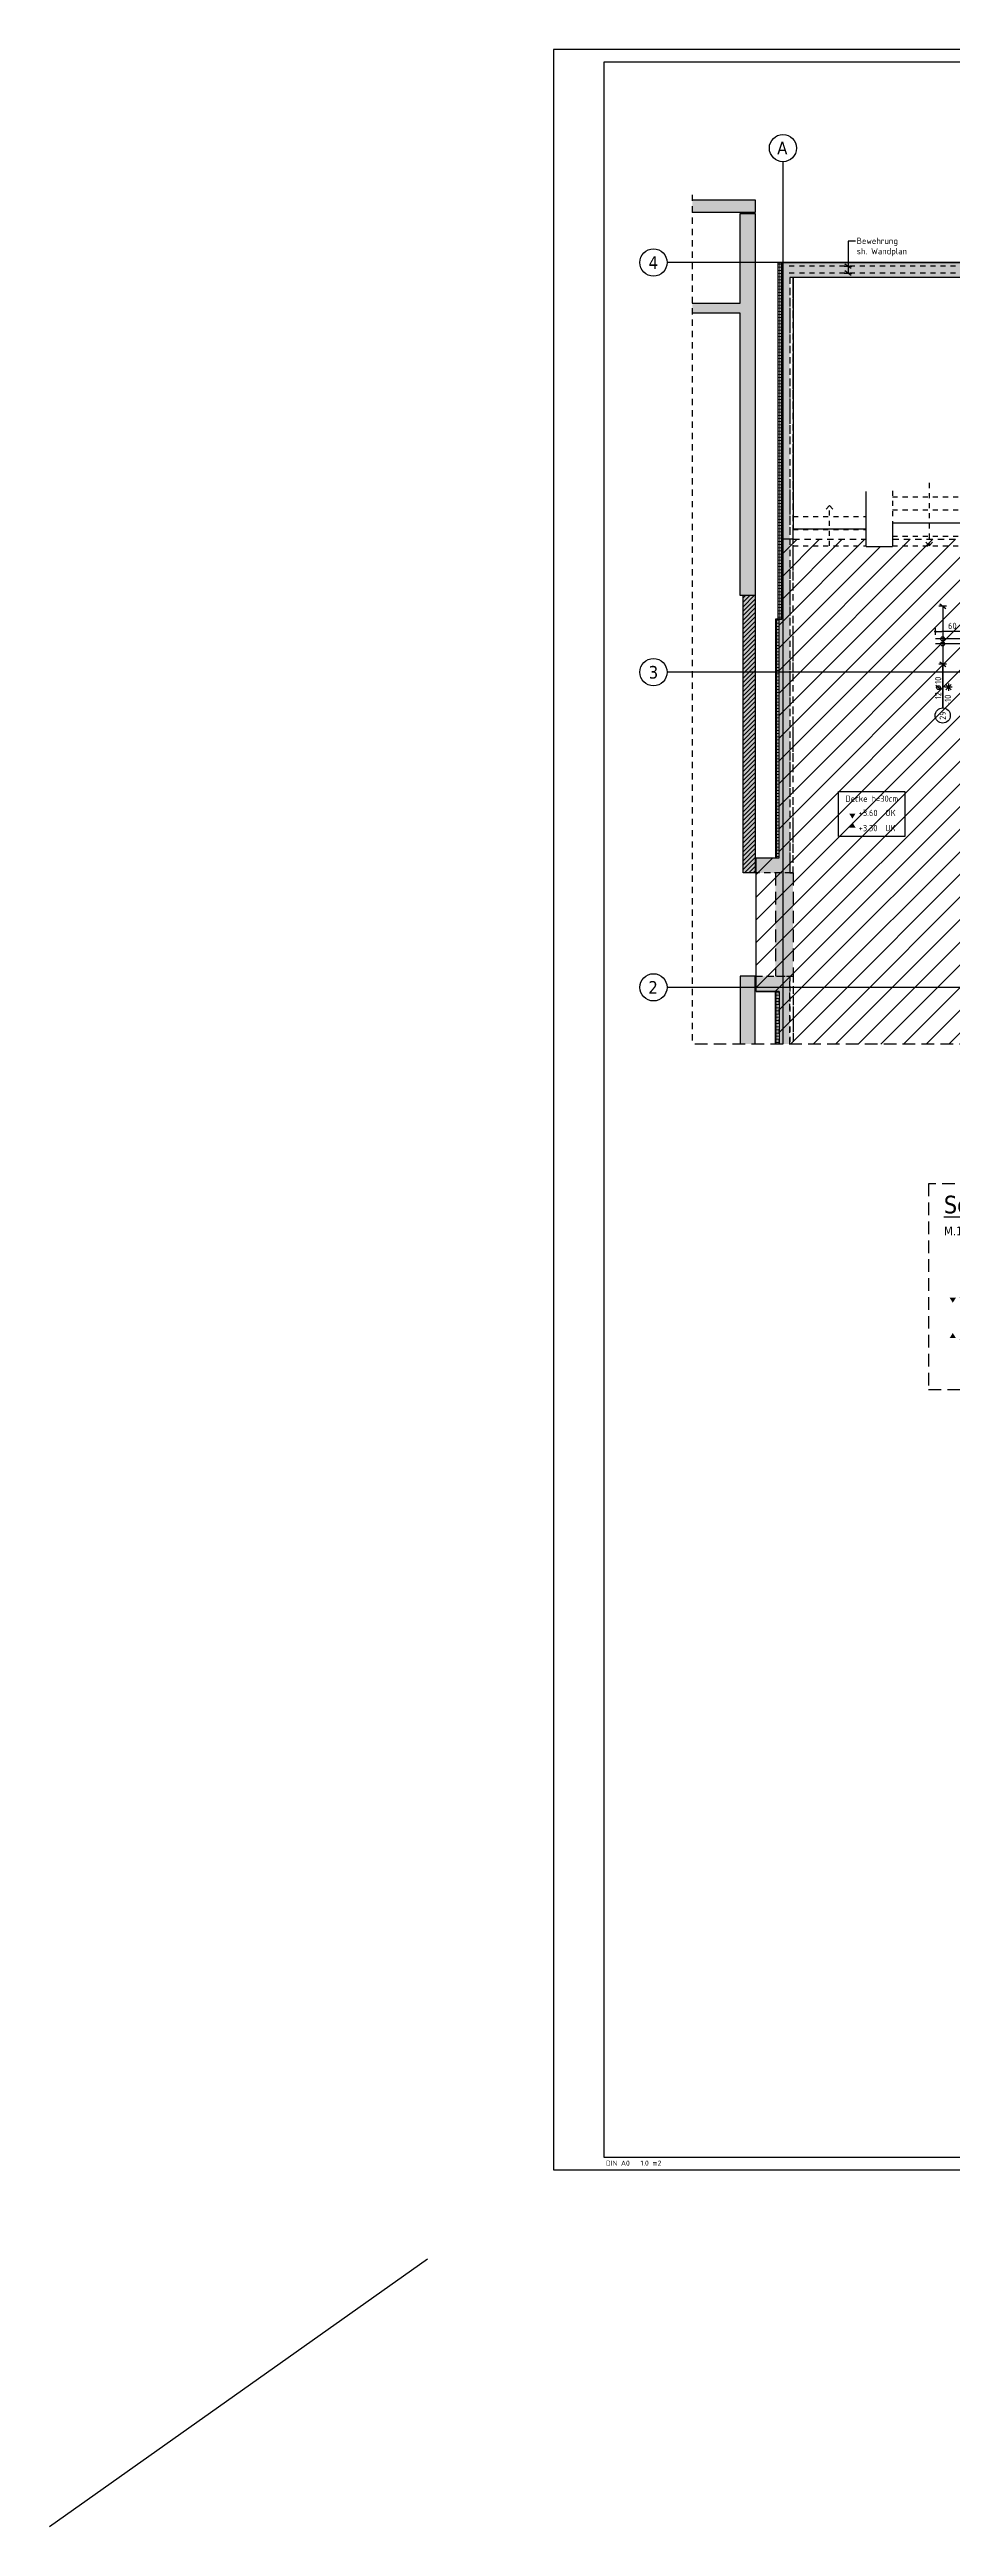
# Model space of a CAD drawing. Extents: x -10 to 76.2, y -7.1 to 49.1.
# Drawn here: x -10 to 7.92, y -7.07 to 42.05 of the extents above; entities that cross this region are included whole.
import ezdxf
from ezdxf.enums import TextEntityAlignment as Align

# ---------------------------------------------------------------- set-up
doc = ezdxf.new("R2010")
doc.units = 0
doc.header["$LTSCALE"] = 0.5
for name, pattern in [('AUSGEZOGEN', [1000.01, 1000, 0.01]), ('DASHED', [0.75, 0.5, -0.25]), ('HIDDEN', [0.375, 0.25, -0.125]), ('HIDDEN2', [0.187, 0.125, -0.062]), ('HIDDEN4', [0.12, 0.02, -0.1]), ('PUNKT', [0.175, 0.05, -0.125]), ('STRICHLINIE', [0.75, 0.5, -0.25]), ('VERDECKT', [0.375, 0.25, -0.125])]:
    doc.linetypes.add(name, pattern=pattern)
for name, color, linetype in [('ACHSEN', 7, 'Continuous'), ('AFU', 7, 'Continuous'), ('Bestand', 7, 'Continuous'), ('BETON', 7, 'Continuous'), ('DETAIL', 7, 'Continuous'), ('DRUEBER', 7, 'Continuous'), ('EG', 7, 'Continuous'), ('grau_hell', 7, 'Continuous'), ('grau_mittel', 7, 'Continuous'), ('HILFE', 7, 'Continuous'), ('koten', 7, 'Continuous'), ('MASSE', 7, 'Continuous'), ('OBJEKT', 7, 'Continuous'), ('RAHMEN', 7, 'Continuous'), ('RND', 7, 'Continuous'), ('SCHRAFF', 7, 'Continuous'), ('SFP_Achsen', 7, 'Continuous'), ('TEXT', 7, 'Continuous'), ('VERDECKT', 7, 'Continuous'), ('VERDECKT2', 7, 'Continuous')]:
    doc.layers.add(name, color=color, linetype=linetype)
doc.layers.add('NOPLOT', color=7, linetype='Continuous', plot=False)
doc.layers.add('zila_01_rb_02_stb-fertig_05_schraff', color=144, linetype='Continuous', lineweight=9)
doc.styles.add('helv', font='tahoma.ttf')
doc.styles.add('txt', font='isocp.shx')
doc.linetypes.add('AFU_50K', pattern='A,0.15,["/",Standard,S=0.2,R=0,X=-0.01,Y=-0.1],0.07,["/",Standard,S=0.2,R=0,X=-0.01,Y=-0.1],0.15', length=0.37)
doc.dimstyles.new('DOT_I', dxfattribs={"dimscale": 0.5, "dimtxt": 0.25, "dimasz": 0.25, "dimexe": 0.1, "dimexo": 0.3, "dimgap": 0.1, "dimtad": 1, "dimdec": 3, "dimzin": 3, "dimtxsty": 'txt', "dimblk": 'DOT', "dimblk1": 'DOT', "dimblk2": 'DOT', "dimsah": 1, "dimcen": 0.1, "dimse1": 1, "dimse2": 1, "dimazin": 0, "dimtfac": 1, "dimtdec": 4, "dimtix": 1, "dimtmove": 2, "dimatfit": 3, "dimfxl": 0, "dimtvp": 1, "dimtolj": 1, "dimtzin": 0, "dimarcsym": 0})
pattern_1 = [(0, (-74.13047, 377.732794), (1e-17, 0.0625), []), (90, (-74.13047, 377.732794), (-0.0625, 2e-17), [])]

# ---------------------------------------------------------------- blocks, each defined once
blk = doc.blocks.new('DINA0')
at = {"layer": 'NOPLOT', "color": 191, "linetype": 'AUSGEZOGEN'}
blk.add_line((-20, -14.146), (-5, -3.537), dxfattribs=at)
at = {"layer": 'RAHMEN'}
for p, q in [((0, 84.1), (0, 0)), ((118.9, 84.1), (0, 84.1)), ((0, 0), (118.9, 0))]:
    blk.add_line(p, q, dxfattribs=at)
at = {"layer": 'RAHMEN', "color": 5}
for p, q in [((118.4, 83.6), (2, 83.6)), ((2, 83.6), (2, 0.5)), ((2, 0.5), (118.4, 0.5))]:
    blk.add_line(p, q, dxfattribs=at)
at = {"layer": 'RAHMEN', "color": 7, "style": 'txt'}
blk.add_text('DIN A0   1.0 m2', height=0.2, dxfattribs=at).set_placement((2.083, 0.164))
blk = doc.blocks.new('okrd_o')
at = {"layer": 'koten', "color": 7, "linetype": 'Continuous'}
blk.add_solid([(-0.125, 0.202), (0.125, 0.202), (0, 0)], dxfattribs=at)
at = {"layer": 'koten', "style": 'txt'}
blk.add_attdef('OKRD', (0.25, 0.1), '', height=0.25, dxfattribs=at)
blk = doc.blocks.new('okrd_u')
at = {"layer": 'koten', "color": 7, "linetype": 'Continuous'}
blk.add_solid([(-0.125, -0.202), (0.125, -0.202), (0, 0)], dxfattribs=at)
at = {"layer": 'koten', "style": 'txt'}
blk.add_attdef('OKRD', (0.25, -0.35), '', height=0.25, dxfattribs=at)
blk = doc.blocks.new('lei_gre')
at = {"layer": 'RND', "color": 7, "linetype": 'Continuous'}
for p, q in [((-0.09, -0.12), (0.09, 0.12)), ((0, 0.15), (0, -0.15))]:
    blk.add_line(p, q, dxfattribs=at)
blk = doc.blocks.new('RND_LEI')
at = {"layer": 'RND', "color": 7, "linetype": 'Continuous'}
blk.add_line((1.022, 0.066), (1.19, 0.27), dxfattribs=at)
for centre, radius in [((0, 0), 0.3), ((1.106, 0.168), 0.075)]:
    blk.add_circle(centre, radius, dxfattribs=at)
at = {"layer": 'RND', "color": 7, "linetype": 'Continuous', "style": 'txt'}
blk.add_attdef('POSL', text='', height=0.25, dxfattribs=at).set_placement((0, 0), align=Align.MIDDLE)
blk.add_attdef('ANZ', text='', height=0.25, dxfattribs=at).set_placement((0.931, 0.057), align=Align.RIGHT)
for tag, p in [('DUM', (1.253, 0.057)), ('ABSTD', (1.674, 0.057)), ('POSTXT', (0.374, -0.327))]:
    blk.add_attdef(tag, p, '', height=0.25, dxfattribs=at)
blk = doc.blocks.new('DOT')
at = {"layer": 'MASSE', "color": 7, "linetype": 'Continuous'}
for p, q in [((0, 0), (-1, 0)), ((0, 0.54), (0, -0.54))]:
    blk.add_line(p, q, dxfattribs=at)
at = {"layer": 'MASSE', "color": 7, "linetype": 'Continuous', "const_width": 0.2}
blk.add_lwpolyline([(-0.1, 0, 1), (0.1, 0, 1)], format="xyb", close=True, dxfattribs=at)
blk = doc.blocks.new('*D160')
at = {"layer": 'Defpoints', "color": 0, "linetype": 'AUSGEZOGEN', "transparency": 16777216}
for p in [(7.579, 30.507), (7.579, 30.507), (8.179, 30.507)]:
    blk.add_point(p, dxfattribs=at)
at = {"layer": 'MASSE', "color": 0, "linetype": 'AUSGEZOGEN', "lineweight": -2, "transparency": 16777216}
blk.add_line((8.054, 30.507), (7.704, 30.507), dxfattribs=at)
at = {"layer": 'MASSE', "color": 0, "linetype": 'AUSGEZOGEN', "lineweight": -2, "transparency": 16777216, "xscale": 0.125, "yscale": 0.125, "zscale": 0.125, "rotation": 180}
blk.add_blockref('DOT', (7.579, 30.507), dxfattribs=at)
at = {"layer": 'MASSE', "color": 0, "linetype": 'AUSGEZOGEN', "lineweight": -2, "transparency": 16777216, "xscale": 0.125, "yscale": 0.125, "zscale": 0.125}
blk.add_blockref('DOT', (8.179, 30.507), dxfattribs=at)
at = {"layer": 'MASSE', "color": 0, "linetype": 'AUSGEZOGEN', "transparency": 16777216, "insert": (7.915, 30.619), "char_height": 0.125, "attachment_point": 5, "style": 'txt'}
blk.add_mtext('\\A1;60', dxfattribs=at)
blk = doc.blocks.new('748860')
at = {"layer": 'HILFE', "color": 102, "linetype": 'AUSGEZOGEN'}
for p, q in [((0.075, 0), (-0.075, 0)), ((0.053, -0.053), (-0.053, 0.053)), ((0.053, 0.053), (-0.053, -0.053)), ((0, 0.075), (0, -0.075))]:
    blk.add_line(p, q, dxfattribs=at)

msp = doc.modelspace()

# ---------------------------------------------------------------- hatches: boundary and pattern name
at = {"layer": 'EG', "linetype": 'AUSGEZOGEN'}
h = msp.add_hatch(dxfattribs=at)
h.set_pattern_fill('DOTS', scale=0.8, double=1)
h.set_pattern_definition([(0, (-74.13047, 377.732794), (0.025, 0.05), [0, -0.05])])
h.paths.add_polyline_path([(39.4295, 37.5263), (39.4295, 29.8263), (39.2795, 29.8263), (39.2795, 29.5763), (39.6795, 29.5763), (39.6795, 37.5263), (43.1545, 37.5263), (43.1545, 32.8263), (43.4545, 32.8263), (43.4545, 37.8263), (36.9295, 37.8263), (36.9295, 29.5763), (38.3945, 29.5763), (38.3945, 29.8263), (37.1795, 29.8263), (37.1795, 37.5263)])
h.paths.add_polyline_path([(43.1545, 29.5763), (43.4545, 29.5763), (43.4545, 30.3263), (43.1545, 30.3263)], flags=17)
h.paths.add_polyline_path([(43.4545, 23.3013), (43.4545, 23.6013), (43.1545, 23.6013), (43.1545, 23.3013)])
h.paths.add_polyline_path([(8.4295, 27.7013), (14.5145, 27.7013), (14.5145, 23.5763), (14.3645, 23.5763), (14.3645, 23.3263), (14.9145, 23.3263), (14.9145, 23.5763), (14.7645, 23.5763), (14.7645, 26.2613), (17.6145, 26.2613), (17.6145, 23.5763), (15.9245, 23.5763), (15.9245, 23.3263), (28.8495, 23.3263), (28.8495, 23.5763), (20.2295, 23.5763), (20.2295, 26.9213), (21.3545, 26.9213), (21.3545, 27.1713), (20.2295, 27.1713), (20.2295, 27.9513), (17.4645, 27.9513), (17.4645, 27.7013), (17.6145, 27.7013), (17.6145, 26.5113), (14.7645, 26.5113), (14.7645, 27.7013), (16.5795, 27.7013), (16.5795, 27.9513), (8.1795, 27.9513), (8.1795, 23.3263), (8.5792, 23.3263), (8.5792, 23.5763), (8.4295, 23.5763)])
h.paths.add_polyline_path([(9.5895, 23.5763), (9.5895, 23.3263), (13.3545, 23.3263), (13.3545, 23.5763)], flags=17)
h.paths.add_polyline_path([(17.8645, 23.5763), (18.7795, 23.5763), (18.7795, 27.7013), (17.8645, 27.7013)], flags=16)
h.paths.add_polyline_path([(19.9795, 27.7013), (19.0295, 27.7013), (19.0295, 23.5763), (19.9795, 23.5763)], flags=16)
h.paths.add_polyline_path([(22.7545, 27.1713), (22.7545, 26.9213), (25.1045, 26.9213), (25.1045, 27.1713)], flags=17)
h.paths.add_polyline_path([(28.6545, 26.9213), (28.6545, 27.1713), (26.5045, 27.1713), (26.5045, 26.9213)], flags=17)
h.paths.add_polyline_path([(30.0545, 27.1713), (30.0545, 26.9213), (31.1045, 26.9213), (31.1045, 23.5763), (29.8595, 23.5763), (29.8595, 23.3263), (31.5045, 23.3263), (31.5045, 23.5763), (31.3545, 23.5763), (31.3545, 25.5513), (31.5045, 25.5513), (31.5045, 25.8013), (31.3545, 25.8013), (31.3545, 27.7013), (36.9295, 27.7013), (36.9295, 26.836), (37.1795, 26.836), (37.1795, 27.9513), (31.1045, 27.9513), (31.1045, 27.1713)])
h.paths.add_polyline_path([(32.3895, 25.8013), (32.3895, 25.5513), (33.9795, 25.5513), (33.9795, 23.5763), (32.3895, 23.5763), (32.3895, 23.3263), (37.1795, 23.3263), (37.1795, 24.0363), (36.9295, 24.0363), (36.9295, 23.5763), (34.2295, 23.5763), (34.2295, 25.5513), (36.9295, 25.5513), (36.9295, 25.0863), (37.1795, 25.0863), (37.1795, 25.951), (36.9295, 25.951), (36.9295, 25.8013)])
h.paths.add_polyline_path([(34.2295, 29.6313), (34.4795, 29.6313), (34.4795, 30.3263), (34.2295, 30.3263)])
h.paths.add_polyline_path([(32.3795, 30.3263), (32.1295, 30.3263), (32.1295, 29.6313), (32.3795, 29.6313)])
h.paths.add_polyline_path([(30.7295, 30.3263), (30.4795, 30.3263), (30.4795, 29.6313), (30.7295, 29.6313)])
h.paths.add_polyline_path([(28.6295, 30.3263), (28.3795, 30.3263), (28.3795, 29.6313), (28.6295, 29.6313)])
h.paths.add_polyline_path([(26.7295, 29.6313), (26.9795, 29.6313), (26.9795, 30.3263), (26.7295, 30.3263)])
h.paths.add_polyline_path([(24.8795, 30.3263), (24.6295, 30.3263), (24.6295, 29.6313), (24.8795, 29.6313)])
h.paths.add_polyline_path([(23.2295, 30.3263), (22.9795, 30.3263), (22.9795, 29.6313), (23.2295, 29.6313)])
h.paths.add_polyline_path([(21.1295, 30.3263), (20.8795, 30.3263), (20.8795, 29.6313), (21.1295, 29.6313)])
h.paths.add_polyline_path([(19.4795, 30.3263), (19.2295, 30.3263), (19.2295, 29.6313), (19.4795, 29.6313)])
h.paths.add_polyline_path([(17.3795, 30.3263), (17.1295, 30.3263), (17.1295, 29.6313), (17.3795, 29.6313)])
h.paths.add_polyline_path([(15.4795, 29.6313), (15.7295, 29.6313), (15.7295, 30.3263), (15.4795, 30.3263)])
h.paths.add_polyline_path([(13.3795, 29.6313), (13.6295, 29.6313), (13.6295, 30.3263), (13.3795, 30.3263)])
h.paths.add_polyline_path([(9.4645, 29.8263), (9.4645, 29.5763), (10.9295, 29.5763), (10.9295, 37.8263), (4.5295, 37.8263), (4.5295, 30.7513), (4.4795, 30.7513), (4.4795, 26.0213), (4.0245, 26.0213), (4.0245, 25.7213), (4.6895, 25.7213), (4.6895, 37.5263), (8.1795, 37.5263), (8.1795, 29.5763), (8.5795, 29.5763), (8.5795, 29.8263), (8.4295, 29.8263), (8.4295, 37.5263), (10.6795, 37.5263), (10.6795, 29.8263)])
h.paths.add_polyline_path([(14.7045, 37.5263), (14.7045, 37.8263), (14.4045, 37.8263), (14.4045, 37.5263)])
h.paths.add_polyline_path([(21.9045, 37.8263), (21.9045, 37.5263), (22.2045, 37.5263), (22.2045, 37.8263)])
h.paths.add_polyline_path([(29.7045, 37.5263), (29.7045, 37.8263), (29.4045, 37.8263), (29.4045, 37.5263)])
h.paths.add_polyline_path([(4.4795, 22.3263), (4.6895, 22.3263), (4.6895, 23.6713), (4.0245, 23.6713), (4.0245, 23.3713), (4.4795, 23.3713)])
at = {"layer": 'grau_hell'}
h = msp.add_hatch(color=9, dxfattribs=at)
h.paths.add_polyline_path([(3.7645, 25.7213), (4.0045, 25.7213), (4.0045, 31.2213), (3.7645, 31.2213)])
h.paths.add_polyline_path([(4.0045, 38.8013), (3.7045, 38.8013), (3.7045, 37.0213), (2.7545, 37.0213), (2.7545, 36.8213), (3.7045, 36.8213), (3.7045, 31.2213), (4.0045, 31.2213)])
h.paths.add_polyline_path([(4.0045, 38.8213), (4.0045, 39.0713), (2.7545, 39.0713), (2.7545, 38.8213)])
h.paths.add_polyline_path([(3.7045, 22.3263), (4.0045, 22.3263), (4.0045, 23.6713), (3.7045, 23.6713)])
at = {"layer": 'grau_hell', "linetype": 'AUSGEZOGEN'}
h = msp.add_hatch(dxfattribs=at)
h.set_pattern_fill('ANSI31', color=9, scale=0.1, style=0, double=1)
h.set_pattern_definition([(45, (74.48588, 23.86048), (-0.2245064, 0.2245064), [])])
h.paths.add_polyline_path([(8.1795, 32.3363), (6.7295, 32.3363), (6.7295, 32.1963), (6.2045, 32.1963), (6.2045, 32.3363), (4.5295, 32.3363), (4.5295, 30.7513), (4.4795, 30.7513), (4.4795, 26.0213), (4.0245, 26.0213), (4.0245, 23.3713), (4.4795, 23.3713), (4.4795, 22.3263), (43.4545, 22.3263), (43.4545, 33.3363), (41.7045, 33.3363), (41.7045, 33.1963), (41.1295, 33.1963), (41.1295, 33.3363), (39.6795, 33.3363), (39.6795, 29.5763), (39.2795, 29.5763), (39.2795, 29.8263), (38.3945, 29.8263), (38.3945, 29.5763), (36.9295, 29.5763), (36.9295, 27.7013), (31.3545, 27.7013), (31.3545, 23.3263), (23.867, 23.3263), (23.867, 26.9213), (22.7545, 26.9213), (22.7545, 27.1713), (21.3545, 27.1713), (21.3545, 26.9213), (19.9795, 26.9213), (19.9795, 23.5763), (17.8645, 23.5763), (17.8645, 27.7013), (17.4645, 27.7013), (17.4645, 27.9513), (16.5795, 27.9513), (16.5795, 27.7013), (10.9295, 27.7013), (10.9295, 29.5763), (9.4645, 29.5763), (9.4645, 29.8263), (8.5795, 29.8263), (8.5795, 29.5763), (8.1795, 29.5763)])
at = {"layer": 'grau_mittel'}
h = msp.add_hatch(color=61, dxfattribs=at)
h.paths.add_polyline_path([(43.1545, 33.5443), (43.1545, 32.8263), (43.4545, 32.8263), (43.4545, 37.8263), (36.9295, 37.8263), (36.9295, 36.2863), (37.1795, 36.2863), (37.1795, 37.5263), (39.4295, 37.5263), (39.4295, 29.8263), (38.3045, 29.8263), (38.3045, 29.5763), (39.6795, 29.5763), (39.6795, 37.5263), (43.1545, 37.5263)])
h.paths.add_polyline_path([(43.4545, 32.8263), (43.1545, 32.8263), (43.1545, 30.3263), (43.4545, 30.3263)], flags=17)
h.paths.add_polyline_path([(43.4545, 30.3263), (43.1545, 30.3263), (43.1545, 29.5763), (43.4545, 29.5763)], flags=17)
h.paths.add_polyline_path([(43.1545, 23.6013), (43.4545, 23.6013), (43.4545, 29.5763), (43.1545, 29.5763)])
h.paths.add_polyline_path([(43.4545, 23.3013), (43.4545, 23.6013), (43.1545, 23.6013), (43.1545, 23.3013)])
h.paths.add_polyline_path([(43.4545, 23.3013), (43.1545, 23.3013), (43.1545, 22.3263), (43.4545, 22.3263)])
h.paths.add_polyline_path([(37.1795, 36.2863), (36.9295, 36.2863), (36.9295, 35.1513), (37.1795, 35.1513)], flags=17)
h.paths.add_polyline_path([(36.9295, 29.8263), (35.8795, 29.8263), (35.8795, 29.5763), (37.1795, 29.5763), (37.1795, 35.1513), (36.9295, 35.1513)])
h.paths.add_polyline_path([(37.3795, 29.8263), (37.1795, 29.8263), (37.1795, 29.5763), (37.3795, 29.5763)], flags=17)
h.paths.add_polyline_path([(38.3045, 29.5763), (38.3045, 29.8263), (37.5794, 29.8263), (37.5794, 29.5763)], flags=17)
h.paths.add_polyline_path([(35.8795, 28.5013), (36.1295, 28.5013), (36.1295, 29.5763), (35.8795, 29.5763)])
h.paths.add_polyline_path([(36.7295, 27.9513), (36.7295, 27.7013), (37.1795, 27.7013), (37.1795, 27.9513)])
h.paths.add_polyline_path([(36.1295, 27.7013), (36.1295, 27.9513), (33.3345, 27.9513), (33.3345, 27.7013)])
h.paths.add_polyline_path([(32.7345, 27.7013), (32.7345, 27.9513), (31.1045, 27.9513), (31.1045, 26.9213), (31.3545, 26.9213), (31.3545, 27.7013)])
h.paths.add_polyline_path([(31.3545, 26.7213), (31.1045, 26.7213), (31.1045, 25.5513), (31.5045, 25.5513), (31.5045, 25.8013), (31.3545, 25.8013), (31.3545, 25.8013)])
h.paths.add_polyline_path([(32.3895, 25.5513), (32.3895, 25.8013), (31.5045, 25.8013), (31.5045, 25.5513)])
h.paths.add_polyline_path([(32.3895, 25.8013), (32.3895, 25.5513), (33.9795, 25.5513), (33.9795, 23.5763), (33.6945, 23.5763), (33.6945, 23.3263), (37.1795, 23.3263), (37.1795, 24.0363), (36.9295, 24.0363), (36.9295, 23.5763), (34.2295, 23.5763), (34.2295, 25.5513), (36.9295, 25.5513), (36.9295, 25.0863), (37.1795, 25.0863), (37.1795, 25.3363), (37.0995, 25.3363), (37.0995, 25.4863), (37.1795, 25.4863), (37.1795, 25.951), (36.9295, 25.951), (36.9295, 25.8013)])
h.paths.add_polyline_path([(36.9295, 25.951), (37.1795, 25.951), (37.1795, 26.836), (36.9295, 26.836)])
h.paths.add_polyline_path([(37.1795, 26.836), (37.1795, 27.1013), (36.9295, 27.1013), (36.9295, 26.836)])
h.paths.add_polyline_path([(37.1795, 25.0863), (36.9295, 25.0863), (36.9295, 24.0363), (37.1795, 24.0363)], flags=17)
h.paths.add_polyline_path([(32.3895, 23.5763), (32.3895, 23.3263), (33.0945, 23.3263), (33.0945, 23.5763)])
h.paths.add_polyline_path([(32.3895, 23.3263), (32.3895, 23.5763), (31.5045, 23.5763), (31.5045, 23.3263)])
h.paths.add_polyline_path([(31.5045, 23.3263), (31.5045, 23.5763), (31.3545, 23.5763), (31.3545, 25.3513), (31.1045, 25.3513), (31.1045, 23.5763), (30.1045, 23.5763), (30.1045, 23.3263)])
h.paths.add_polyline_path([(20.7295, 23.5763), (20.7295, 23.3263), (29.9045, 23.3263), (29.9045, 23.5763)])
h.paths.add_polyline_path([(20.5295, 23.3263), (20.5295, 23.5763), (19.0295, 23.5763), (19.0295, 27.7013), (19.9795, 27.7013), (20.2295, 27.7013), (20.2295, 27.9513), (17.4645, 27.9513), (17.4645, 27.7013), (17.6145, 27.7013), (17.6145, 26.5113), (16.3245, 26.5113), (16.3245, 26.2613), (17.8645, 26.2613), (17.8645, 27.7013), (18.7795, 27.7013), (18.7795, 23.5763), (17.8645, 23.5763), (16.3245, 23.5763), (16.3245, 23.3263)])
h.paths.add_polyline_path([(15.9245, 23.3263), (16.1245, 23.3263), (16.1245, 23.5763), (15.9245, 23.5763)])
h.paths.add_polyline_path([(15.9245, 23.3263), (15.9245, 23.5763), (14.9145, 23.5763), (14.9145, 23.3263)])
h.paths.add_polyline_path([(14.9145, 23.3263), (14.9145, 23.5763), (14.7645, 23.5763), (14.7645, 26.2613), (15.0145, 26.2613), (16.1245, 26.2613), (16.1245, 26.5113), (14.7645, 26.5113), (14.7645, 26.6613), (14.7645, 27.0563), (14.5145, 27.0563), (14.5145, 23.5763), (14.3645, 23.5763), (14.3645, 23.3263)])
h.paths.add_polyline_path([(14.3645, 23.3263), (14.3645, 23.5763), (13.3545, 23.5763), (13.3545, 23.3263)])
h.paths.add_polyline_path([(13.1545, 23.3263), (13.3545, 23.3263), (13.3545, 23.5763), (13.1545, 23.5763)], flags=16)
h.paths.add_polyline_path([(12.9545, 23.3263), (12.9545, 23.5763), (9.9895, 23.5763), (9.9895, 23.3263)], flags=16)
h.paths.add_polyline_path([(9.5895, 23.3263), (9.7895, 23.3263), (9.7895, 23.5763), (9.5895, 23.5763)], flags=16)
h.paths.add_polyline_path([(9.5895, 23.3263), (9.5895, 23.5763), (8.5795, 23.5763), (8.5795, 23.3263)])
h.paths.add_polyline_path([(8.5795, 23.3263), (8.5795, 23.5763), (8.4295, 23.5763), (8.4295, 27.7013), (14.5145, 27.7013), (14.5145, 27.2063), (14.7645, 27.2063), (14.7645, 27.7013), (14.9145, 27.7013), (15.8245, 27.7013), (15.8245, 27.9513), (8.1795, 27.9513), (8.1795, 23.3263)])
h.paths.add_polyline_path([(16.5795, 27.7013), (16.5795, 27.9513), (16.2245, 27.9513), (16.2245, 27.7013)])
h.paths.add_polyline_path([(17.4645, 27.7013), (17.4645, 27.9513), (16.5795, 27.9513), (16.5795, 27.7013)], flags=17)
h.paths.add_polyline_path([(10.6795, 27.9513), (10.9295, 27.9513), (10.9295, 29.5763), (10.6795, 29.5763)])
h.paths.add_polyline_path([(10.9295, 37.8263), (4.5295, 37.8263), (4.5295, 30.7513), (4.4795, 30.7513), (4.4795, 26.0213), (4.0245, 26.0213), (4.0245, 25.7213), (4.6895, 25.7213), (4.6895, 37.5263), (4.7545, 37.5263), (4.7545, 37.5263), (8.1795, 37.5263), (8.1795, 32.6613), (8.1795, 29.5763), (9.5545, 29.5763), (9.5545, 29.8263), (8.4295, 29.8263), (8.4295, 37.5263), (8.6295, 37.5263), (10.6795, 37.5263), (10.6795, 36.2863), (10.9295, 36.2863)])
h.paths.add_polyline_path([(10.6795, 35.1513), (10.9295, 35.1513), (10.9295, 36.2863), (10.6795, 36.2863)])
h.paths.add_polyline_path([(10.6795, 29.5763), (10.9295, 29.5763), (10.9295, 35.1513), (10.6795, 35.1513)])
h.paths.add_polyline_path([(9.9795, 29.8263), (9.8294, 29.8263), (9.8294, 29.5763), (10.6795, 29.5763), (10.6795, 29.8263)], flags=17)
h.paths.add_polyline_path([(9.6295, 29.8263), (9.5545, 29.8263), (9.5545, 29.5763), (9.6295, 29.5763)], flags=17)
h.paths.add_polyline_path([(10.9295, 37.8263), (10.9295, 37.5263), (14.4045, 37.5263), (14.4045, 37.8263)])
h.paths.add_polyline_path([(14.7045, 37.8263), (14.4045, 37.8263), (14.4045, 37.5263), (14.7045, 37.5263)])
h.paths.add_polyline_path([(21.9045, 37.5263), (21.9045, 37.8263), (14.7045, 37.8263), (14.7045, 37.5263)])
h.paths.add_polyline_path([(22.2045, 37.5263), (22.2045, 37.8263), (21.9045, 37.8263), (21.9045, 37.5263)])
h.paths.add_polyline_path([(29.4045, 37.5263), (29.4045, 37.8263), (22.2045, 37.8263), (22.2045, 37.5263)])
h.paths.add_polyline_path([(29.4045, 37.5263), (29.7045, 37.5263), (29.7045, 37.8263), (29.4045, 37.8263)])
h.paths.add_polyline_path([(36.9295, 37.5263), (36.9295, 37.8263), (29.7045, 37.8263), (29.7045, 37.5263)])
h.paths.add_polyline_path([(4.7545, 25.7213), (4.4045, 25.7213), (4.4045, 23.6713), (4.7545, 23.6713)])
h.paths.add_polyline_path([(4.0245, 23.6713), (4.0245, 23.3713), (4.4795, 23.3713), (4.4795, 22.3263), (4.6895, 22.3263), (4.6895, 23.6713)])
h.paths.add_polyline_path([(13.3795, 29.6313), (13.6295, 29.6313), (13.6295, 30.3263), (13.3795, 30.3263)])
h.paths.add_polyline_path([(15.4795, 29.6313), (15.7295, 29.6313), (15.7295, 30.3263), (15.4795, 30.3263)])
h.paths.add_polyline_path([(17.3795, 30.3263), (17.1295, 30.3263), (17.1295, 29.6313), (17.3795, 29.6313)])
h.paths.add_polyline_path([(19.4795, 30.3263), (19.2295, 30.3263), (19.2295, 29.6313), (19.4795, 29.6313)])
h.paths.add_polyline_path([(20.8795, 29.6313), (21.1295, 29.6313), (21.1295, 30.3263), (20.8795, 30.3263)])
h.paths.add_polyline_path([(23.2295, 30.3263), (22.9795, 30.3263), (22.9795, 29.6313), (23.2295, 29.6313)])
h.paths.add_polyline_path([(24.6295, 29.6313), (24.8795, 29.6313), (24.8795, 30.3263), (24.6295, 30.3263)])
h.paths.add_polyline_path([(26.9795, 30.3263), (26.7295, 30.3263), (26.7295, 29.6313), (26.9795, 29.6313)])
h.paths.add_polyline_path([(28.6295, 30.3263), (28.3795, 30.3263), (28.3795, 29.6313), (28.6295, 29.6313)])
h.paths.add_polyline_path([(30.7295, 30.3263), (30.4795, 30.3263), (30.4795, 29.6313), (30.7295, 29.6313)])
h.paths.add_polyline_path([(32.3795, 30.3263), (32.1295, 30.3263), (32.1295, 29.6313), (32.3795, 29.6313)])
h.paths.add_polyline_path([(34.4795, 30.3263), (34.2295, 30.3263), (34.2295, 29.6313), (34.4795, 29.6313)])
h.paths.add_polyline_path([(39.6795, 29.8263), (39.6795, 29.5763), (43.1545, 29.5763), (43.1545, 29.8263)])
at = {"layer": 'SCHRAFF'}
h = msp.add_hatch(dxfattribs=at)
h.set_pattern_fill('ANSI33', color=8, scale=0.5, double=1)
h.set_pattern_definition([(45, (-74.13047, 77.73284), (-0.08838835, 0.08838835), []), (45, (-74.04208, 77.73284), (-0.08838835, 0.08838835), [0.0625, -0.03125])])
h.paths.add_polyline_path([(4.0045, 38.8013), (3.7045, 38.8013), (3.7045, 37.0213), (2.7545, 37.0213), (2.7545, 36.8213), (3.7045, 36.8213), (3.7045, 31.2213), (4.0045, 31.2213)])
h.paths.add_polyline_path([(4.0045, 38.8213), (4.0045, 39.0713), (2.7545, 39.0713), (2.7545, 38.8213)])
h.paths.add_polyline_path([(3.7045, 22.3263), (4.0045, 22.3263), (4.0045, 23.6713), (3.7045, 23.6713)])
h = msp.add_hatch(dxfattribs=at)
h.set_pattern_fill('ANSI31', color=8, scale=0.5, double=1)
h.set_pattern_definition([(45, (-74.13047, 77.73284), (-0.044194174, 0.044194174), [])])
h.paths.add_polyline_path([(4.0045, 31.2213), (3.7645, 31.2213), (3.7645, 25.7213), (4.0045, 25.7213)])
at = {"layer": 'zila_01_rb_02_stb-fertig_05_schraff', "linetype": 'AUSGEZOGEN'}
h = msp.add_hatch(dxfattribs=at)
h.set_pattern_fill('ANSI37', color=102, scale=0.5, angle=-45)
h.set_pattern_definition(pattern_1)
h.paths.add_polyline_path([(4.4545, 30.7513), (4.4795, 30.7513), (4.5295, 30.7513), (4.5295, 37.8263), (4.4545, 37.8263)])
h.paths.add_polyline_path([(4.4045, 26.0213), (4.4795, 26.0213), (4.4795, 30.7513), (4.4545, 30.7513), (4.4045, 30.7513)])
h = msp.add_hatch(dxfattribs=at)
h.set_pattern_fill('ANSI37', color=102, scale=0.5, angle=-45)
h.set_pattern_definition(pattern_1)
h.paths.add_polyline_path([(4.4045, 22.3263), (4.4795, 22.3263), (4.4795, 23.3713), (4.4045, 23.3713)])

# ---------------------------------------------------------------- linework, layer by layer
at = {"layer": 'ACHSEN', "color": 140, "linetype": 'AUSGEZOGEN'}
for p, q in [((4.5545, 39.8263), (4.5545, 22.3263)), ((43.4545, 37.8263), (2.2545, 37.8263)), ((43.4545, 29.7013), (2.2545, 29.7013)), ((43.4545, 23.4513), (2.2545, 23.4513))]:
    msp.add_line(p, q, dxfattribs=at)
at = {"layer": 'AFU', "color": 8, "linetype": 'AFU_50K'}
for q in [(4.7545, 32.5443), (4.5295, 32.3363)]:
    msp.add_line((4.7545, 32.3363), q, dxfattribs=at)
at = {"layer": 'Bestand', "color": 8, "linetype": 'AUSGEZOGEN'}
for p, q in [((2.7545, 39.0713), (4.0045, 39.0713)), ((4.0045, 38.8213), (2.7545, 38.8213)), ((4.0045, 39.0713), (4.0045, 38.8213)), ((3.7045, 38.8013), (4.0045, 38.8013)), ((3.7045, 37.0213), (3.7045, 38.8013)), ((4.0045, 38.8013), (4.0045, 31.2213)), ((2.7545, 37.0213), (3.7045, 37.0213)), ((3.7045, 36.8213), (2.7545, 36.8213)), ((3.7045, 31.2213), (3.7045, 36.8213)), ((4.0045, 31.2213), (3.7045, 31.2213)), ((3.7645, 25.7213), (3.7645, 31.2213)), ((4.0045, 31.2213), (4.0045, 25.7213)), ((4.0045, 25.7213), (3.7645, 25.7213)), ((4.0045, 23.6713), (3.7045, 23.6713)), ((3.7045, 23.6713), (3.7045, 22.3263)), ((4.0045, 22.3263), (4.0045, 23.6713))]:
    msp.add_line(p, q, dxfattribs=at)
at = {"layer": 'BETON', "color": 6, "linetype": 'AUSGEZOGEN', "lineweight": -2}
for p, q in [((4.5295, 37.8263), (4.4545, 37.8263)), ((4.4545, 37.8263), (4.4545, 30.7513)), ((4.5295, 30.7513), (4.4045, 30.7513)), ((4.4045, 30.7513), (4.4045, 26.0213)), ((4.4045, 22.3263), (4.4045, 23.3713))]:
    msp.add_line(p, q, dxfattribs=at)
at = {"layer": 'BETON', "color": 6, "linetype": 'AUSGEZOGEN'}
for p, q in [((4.5295, 30.7513), (4.5295, 37.8263)), ((4.5295, 37.8263), (43.4545, 37.8263)), ((8.1795, 37.5263), (4.7545, 37.5263)), ((4.7545, 37.5263), (4.7545, 32.5443)), ((4.7545, 32.5443), (6.2045, 32.5443)), ((6.2045, 32.1963), (6.2045, 32.5443)), ((6.7295, 32.6613), (6.7295, 32.1963)), ((6.7295, 32.6613), (8.1795, 32.6613)), ((6.2045, 32.1963), (6.7295, 32.1963)), ((4.4795, 26.0213), (4.4795, 30.7513)), ((4.0245, 23.3713), (4.0245, 26.0213)), ((4.0245, 26.0213), (4.4795, 26.0213)), ((4.0245, 23.3713), (4.4795, 23.3713)), ((4.4795, 23.3713), (4.4795, 22.3263))]:
    msp.add_line(p, q, dxfattribs=at)
at = {"layer": 'DETAIL', "color": 102, "linetype": 'STRICHLINIE'}
msp.add_lwpolyline([(7.4447, 19.5574), (7.4447, 15.4739), (12.0909, 15.4739), (12.0909, 19.5574)], close=True, dxfattribs=at)
at = {"layer": 'DRUEBER', "color": 102, "linetype": 'HIDDEN2'}
for p, q in [((7.4545, 33.4542), (7.4545, 32.2063)), ((5.4795, 33.0074), (5.3697, 32.8827)), ((5.4795, 32.2063), (5.4795, 33.0074)), ((5.4795, 33.0074), (5.5892, 32.8827)), ((7.4545, 32.2063), (7.3447, 32.3309)), ((7.4545, 32.2063), (7.5642, 32.3309))]:
    msp.add_line(p, q, dxfattribs=at)
at = {"layer": 'DRUEBER', "color": 171, "linetype": 'HIDDEN4'}
for p, q in [((6.7295, 33.298), (6.7295, 32.6613)), ((6.7295, 33.1813), (8.1795, 33.1813)), ((6.7295, 32.9213), (8.1795, 32.9213))]:
    msp.add_line(p, q, dxfattribs=at)
at = {"layer": 'DRUEBER', "color": 7, "linetype": 'PUNKT'}
for p, q in [((4.7545, 32.7913), (6.2045, 32.7913)), ((4.7545, 32.5313), (6.2045, 32.5313)), ((4.7545, 32.2063), (6.2045, 32.2063)), ((6.7295, 32.4013), (8.1795, 32.4013)), ((6.7295, 32.2063), (8.1795, 32.2063))]:
    msp.add_line(p, q, dxfattribs=at)
at = {"layer": 'EG', "color": 7, "linetype": 'PUNKT', "lineweight": -2}
msp.add_lwpolyline([(4.5295, 37.8263), (10.9295, 37.8263), (10.9295, 29.5763), (9.4645, 29.5763), (9.4645, 29.8263), (10.6795, 29.8263), (10.6795, 37.5263), (8.4295, 37.5263), (8.4295, 29.8263), (8.5795, 29.8263), (8.5795, 29.5763), (8.1795, 29.5763), (8.1795, 37.5263), (4.6895, 37.5263), (4.6895, 25.7213), (4.0245, 25.7213), (4.0245, 26.0213), (4.4795, 26.0213), (4.4795, 30.7513), (4.5295, 30.7513)], close=True, dxfattribs=at)
for points in [[(4.5295, 37.8263), (4.4545, 37.8263), (4.4545, 30.7513), (4.4795, 30.7513)], [(4.6895, 25.7213), (4.7545, 25.7213), (4.7545, 37.5263)], [(4.4795, 30.7513), (4.4045, 30.7513), (4.4045, 26.0213)], [(4.4795, 22.3263), (4.4795, 23.3713), (4.0245, 23.3713), (4.0245, 23.6713), (4.6895, 23.6713)], [(4.6895, 23.6713), (4.6895, 22.3263)], [(4.6895, 23.6713), (4.7545, 23.6713), (4.7545, 22.3263)], [(4.4045, 22.3263), (4.4045, 23.3713)]]:
    msp.add_lwpolyline(points, dxfattribs=at)
at = {"layer": 'HILFE', "color": 102, "linetype": 'HIDDEN'}
msp.add_line((2.7545, 39.1713), (2.7545, 22.3263), dxfattribs=at)
at = {"layer": 'HILFE', "color": 102, "linetype": 'AUSGEZOGEN'}
for p, q in [((5.8451, 38.252), (5.8451, 37.6141)), ((6.2045, 32.5443), (6.2045, 33.2821))]:
    msp.add_line(p, q, dxfattribs=at)
at = {"layer": 'HILFE', "color": 102, "linetype": 'DASHED'}
msp.add_line((43.5545, 22.3263), (2.7545, 22.3263), dxfattribs=at)
at = {"layer": 'OBJEKT', "color": 1, "linetype": 'AUSGEZOGEN'}
msp.add_lwpolyline([(5.6576, 27.3334), (6.9694, 27.3334), (6.9694, 26.4443), (5.6576, 26.4443)], close=True, dxfattribs=at)
at = {"layer": 'RND', "color": 102, "linetype": 'AUSGEZOGEN'}
msp.add_line((5.9942, 38.252), (5.8451, 38.252), dxfattribs=at)
at = {"layer": 'RND', "color": 7, "linetype": 'AUSGEZOGEN'}
for p, q in [((7.7248, 31.0122), (7.7248, 29.862)), ((7.7248, 29.862), (7.7248, 28.9918)), ((7.7248, 28.9918), (7.7248, 29.8413))]:
    msp.add_line(p, q, dxfattribs=at)
at = {"layer": 'RND', "color": 1, "linetype": 'HIDDEN2'}
for points in [[(8.7795, 37.7505), (4.5795, 37.7505)], [(8.7795, 37.6141), (4.5795, 37.6141)]]:
    msp.add_lwpolyline(points, dxfattribs=at)
at = {"layer": 'RND', "color": 1, "linetype": 'AUSGEZOGEN'}
for points in [[(9.0295, 30.363), (7.5795, 30.363)], [(9.0295, 30.263), (7.5795, 30.263)]]:
    msp.add_lwpolyline(points, dxfattribs=at)
at = {"layer": 'RND', "color": 7, "linetype": 'AUSGEZOGEN'}
for centre in [(7.7248, 30.363), (7.7248, 30.263)]:
    msp.add_circle(centre, 0.04, dxfattribs=at)
at = {"layer": 'SFP_Achsen', "color": 7, "linetype": 'AUSGEZOGEN'}
for centre in [(4.5545, 40.0967), (1.984, 37.8263), (1.984, 29.7013), (1.984, 23.4513)]:
    msp.add_circle(centre, 0.2705, dxfattribs=at)
at = {"layer": 'VERDECKT', "color": 7, "linetype": 'VERDECKT', "lineweight": -2}
for p, q in [((4.4545, 37.8263), (10.9295, 37.8263)), ((8.1795, 37.5263), (4.7545, 37.5263)), ((4.7545, 25.7213), (4.7545, 37.5263)), ((4.4045, 30.7513), (4.4545, 30.7513)), ((4.0245, 25.7213), (4.0245, 26.0213)), ((4.0245, 26.0213), (4.4045, 26.0213)), ((4.7545, 25.7213), (4.0245, 25.7213)), ((4.0245, 23.3713), (4.0245, 23.6713)), ((4.0245, 23.6713), (4.7545, 23.6713)), ((4.6895, 23.6713), (4.7545, 23.6713)), ((4.7545, 23.6713), (4.7545, 22.3263)), ((4.7545, 23.6713), (4.7545, 22.3263)), ((4.4045, 23.3713), (4.0245, 23.3713))]:
    msp.add_line(p, q, dxfattribs=at)
at = {"layer": 'VERDECKT', "color": 7, "linetype": 'VERDECKT'}
for p, q in [((4.7545, 37.5263), (4.6895, 37.5263)), ((4.6895, 37.5263), (4.6895, 25.7213)), ((4.6895, 22.3263), (4.6895, 23.6713))]:
    msp.add_line(p, q, dxfattribs=at)
at = {"layer": 'VERDECKT', "color": 7, "linetype": 'HIDDEN'}
for p, q in [((4.7545, 32.3363), (6.2045, 32.3363)), ((6.7295, 32.3363), (8.1795, 32.3363))]:
    msp.add_line(p, q, dxfattribs=at)
at = {"layer": 'VERDECKT2', "color": 7, "linetype": 'STRICHLINIE'}
for p, q in [((4.4045, 25.7213), (4.4045, 23.6713)), ((4.7545, 25.7213), (4.7545, 23.6713))]:
    msp.add_line(p, q, dxfattribs=at)

# ---------------------------------------------------------------- block references
at = {"xscale": 0.5, "yscale": 0.5, "zscale": 0.5}
msp.add_blockref('DINA0', (0, 0), dxfattribs=at)
at = {"layer": 'HILFE', "color": 102, "linetype": 'AUSGEZOGEN'}
msp.add_blockref('748860', (7.8375, 29.4049), dxfattribs=at)
at = {"layer": 'koten', "color": 6, "linetype": 'AUSGEZOGEN', "xscale": 0.5, "yscale": 0.5, "zscale": 0.5}
for name, p, values in [('okrd_o', (5.9318, 26.7972), {'OKRD': '+3.60  OK'}), ('okrd_u', (5.9318, 26.7222), {'OKRD': '+3.30  UK'})]:
    msp.add_blockref(name, p, dxfattribs=at).add_auto_attribs(values)
at = {"layer": 'koten', "color": 7, "linetype": 'AUSGEZOGEN', "xscale": 0.5, "yscale": 0.5, "zscale": 0.5}
for name, p, values in [('okrd_o', (7.9242, 17.1956), {'OKRD': '+3.70'}), ('okrd_u', (7.9242, 16.5956), {'OKRD': '+3.40'})]:
    msp.add_blockref(name, p, dxfattribs=at).add_auto_attribs(values)
at = {"layer": 'RND', "color": 7, "linetype": 'AUSGEZOGEN', "xscale": 0.5, "yscale": 0.5, "zscale": 0.5}
for p, rotation in [((5.8451, 37.7505), 90), ((5.8451, 37.6141), 90), ((7.7248, 31.0122), 270), ((7.7248, 29.862), 270)]:
    msp.add_blockref('lei_gre', p, dxfattribs=dict(at, rotation=rotation))
at = {"layer": 'RND', "color": 7, "linetype": 'AUSGEZOGEN', "xscale": 0.5, "yscale": 0.5, "zscale": 0.5, "rotation": 90}
msp.add_blockref('RND_LEI', (7.7248, 28.8418), dxfattribs=at).add_auto_attribs({'POSL': '29', 'DUM': '10', 'ANZ': '12', 'POSTXT': '-10'})

# ---------------------------------------------------------------- texts
at = {"layer": 'SFP_Achsen', "color": 6, "linetype": 'AUSGEZOGEN', "style": 'helv'}
for s, p in [('A', (4.4404, 39.9723)), ('4', (1.8887, 37.7)), ('3', (1.8901, 29.575)), ('2', (1.8837, 23.325))]:
    msp.add_text(s, height=0.25, dxfattribs=at).set_placement(p)
at = {"layer": 'TEXT', "color": 7, "linetype": 'AUSGEZOGEN', "style": 'txt'}
for s, p in [('Bewehrung ', (6.018, 38.1926)), ('sh. Wandplan', (6.018, 37.989))]:
    msp.add_text(s, height=0.125, dxfattribs=at).set_placement(p)
at = {"layer": 'TEXT', "color": 1, "linetype": 'AUSGEZOGEN'}
for s, height, style, p in [('Decke h=30cm', 0.125, 'txt', (5.7937, 27.1302)), ('M.1:25', 0.175, 'helv', (7.7477, 18.5311))]:
    msp.add_text(s, height=height, dxfattribs=dict(at, style=style)).set_placement(p)
at = {"layer": 'TEXT', "color": 5, "linetype": 'AUSGEZOGEN', "style": 'helv'}
msp.add_text('%%USchnitt 1-1', height=0.35, dxfattribs=at).set_placement((7.7477, 18.9686))

# ---------------------------------------------------------------- dimensions: what is measured, and where the dimension line sits
at = {"layer": 'MASSE', "color": 7, "linetype": 'AUSGEZOGEN'}
dim = msp.add_linear_dim(base=(7.5795, 30.507), p1=(8.1795, 30.507), p2=(7.5795, 30.507), dimstyle='DOT_I', override={"dimdec": 0, "dimlfac": 100}, dxfattribs=at)
dim.commit()
dim.dimension.update_dxf_attribs({"geometry": '*D160', "text_midpoint": (7.9153, 30.6195), "dimtype": 160})

doc.saveas('drawing.dxf')
